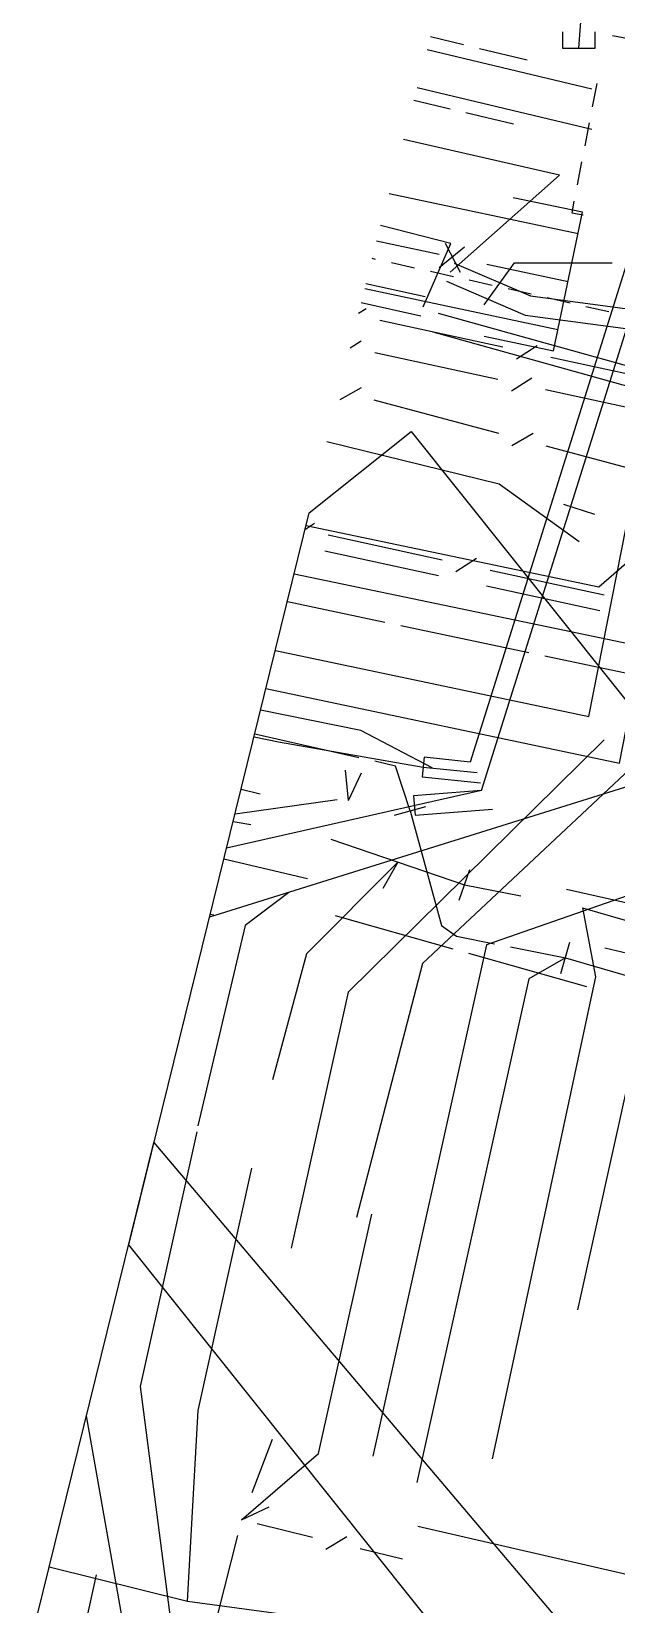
# Model space of a CAD drawing. Header units: metres. Extents: x 3206 to 3701, y 9896 to 11410.
# Drawn here: x 3337.83 to 3355.75, y 10794.45 to 10842.64 of the extents above; entities that cross this region are included whole.
import ezdxf

# ---------------------------------------------------------------- set-up
doc = ezdxf.new("R2010")
doc.units = ezdxf.units.M
for name, color, linetype in [('BUILDING', 7, 'Continuous'), ('CURB', 7, 'Continuous'), ('ELECTR_CABLE', 7, 'Continuous'), ('ELECTR_CABLE_COMM', 7, 'Continuous'), ('GAS', 7, 'Continuous'), ('HEAT', 7, 'Continuous'), ('SEWER', 7, 'Continuous'), ('WATER_PIPELINE', 7, 'Continuous')]:
    doc.layers.add(name, color=color, linetype=linetype)

msp = doc.modelspace()

# ---------------------------------------------------------------- linework, layer by layer
at = {"layer": 'BUILDING'}
for points in [[(3340.812, 10805.477), (3346.344, 10827.893), (3349.467, 10830.387), (3378.222, 10794.384), (3360.791, 10780.462)], [(3337.834, 10793.408), (3341.584, 10808.606), (3355.721, 10791.902), (3346.041, 10783.71)]]:
    msp.add_lwpolyline(points, close=True, dxfattribs=at)
at = {"layer": 'CURB'}
for points in [[(3348.371, 10835.663), (3348.267, 10835.686)], [(3349.563, 10835.396), (3348.859, 10835.554)], [(3350.755, 10835.13), (3350.051, 10835.287)], [(3351.947, 10834.864), (3351.243, 10835.021)], [(3353.139, 10834.598), (3352.435, 10834.755)], [(3354.329, 10834.325), (3353.626, 10834.487)], [(3355.52, 10834.052), (3354.817, 10834.213)]]:
    msp.add_lwpolyline(points, dxfattribs=at)
at = {"layer": 'ELECTR_CABLE'}
for points in [[(3350.66, 10835.27), (3354.01, 10838.247), (3349.226, 10839.336)], [(3349.834, 10834.211), (3350.678, 10836.148), (3348.526, 10836.696)], [(3350.778, 10835.546), (3353.121, 10834.542), (3358.838, 10833.775), (3368.615, 10831.24), (3379.356, 10828.44), (3384.492, 10827.086), (3388.96, 10825.373), (3393.535, 10823.881), (3397.567, 10822.191), (3401.886, 10820.714), (3406.637, 10819.144), (3410.487, 10817.794), (3413.816, 10816.694), (3417.78, 10815.334)], [(3351.701, 10834.268), (3352.626, 10835.555), (3355.617, 10835.555)], [(3349.894, 10834.511), (3348.078, 10834.918)], [(3350.542, 10834.994), (3352.959, 10833.958), (3358.722, 10833.185), (3368.465, 10830.66), (3379.204, 10827.86), (3384.308, 10826.514), (3388.76, 10824.807), (3393.325, 10823.319), (3397.353, 10821.629), (3401.694, 10820.146), (3406.443, 10818.576), (3410.293, 10817.226), (3413.624, 10816.126), (3417.586, 10814.767)], [(3349.763, 10833.925), (3347.934, 10834.336)], [(3366.644, 10829.452), (3365.308, 10829.824), (3350.296, 10834.009)], [(3366.482, 10828.874), (3365.147, 10829.246), (3350.135, 10833.432)], [(3345.884, 10826.028), (3353.86, 10824.362), (3365.746, 10821.882), (3367.065, 10823.739)], [(3348.661, 10824.538), (3345.672, 10825.169)], [(3353.07, 10823.608), (3349.151, 10824.435)], [(3357.478, 10822.678), (3353.559, 10823.505)], [(3365.746, 10821.882), (3356.185, 10810.803), (3354.555, 10803.481)], [(3347.86, 10820.397), (3344.673, 10821.122)], [(3349.43, 10818.77), (3348.98, 10820.142), (3348.347, 10820.286)], [(3358.287, 10820.203), (3343.288, 10815.511)], [(3348.948, 10818.638), (3349.912, 10818.902)], [(3344.012, 10818.443), (3344.554, 10818.345)], [(3349.43, 10818.77), (3350.39, 10815.26)], [(3347, 10817.9), (3351.1, 10816.5)], [(3346.293, 10816.689), (3343.727, 10817.29)], [(3349.05, 10817.2), (3346.261, 10814.39), (3345.215, 10810.527)], [(3349.05, 10817.2), (3348.593, 10816.385)], [(3350.938, 10816.027), (3351.262, 10816.973)], [(3351.1, 10816.5), (3352.818, 10816.167)], [(3345.713, 10816.269), (3344.382, 10815.251), (3342.927, 10809.117)], [(3343.312, 10815.607), (3343.423, 10815.586)], [(3347.131, 10815.562), (3350.739, 10814.542)], [(3354.71, 10815.8), (3355.105, 10813.681), (3351.948, 10798.919)], [(3354.71, 10815.8), (3359.02, 10814.55), (3363.61, 10813.18), (3367.19, 10812.55), (3370.68, 10811.91), (3378.6, 10809.78), (3384.89, 10808.01), (3390.59, 10806.41), (3396.26, 10805.02), (3400.62, 10804.07), (3403.9, 10803.48), (3407.1, 10802.99)], [(3350.39, 10815.26), (3350.857, 10814.927), (3352.011, 10814.697)], [(3352.501, 10814.599), (3354.187, 10814.263)], [(3354.048, 10813.783), (3354.326, 10814.743)], [(3359.214, 10813.664), (3355.394, 10814.558)], [(3354.187, 10814.263), (3353.069, 10813.619), (3349.635, 10798.192)], [(3351.22, 10814.406), (3354.829, 10813.386)], [(3354.187, 10814.263), (3357.068, 10813.432), (3359.948, 10812.602), (3362.994, 10811.724), (3365.72, 10810.96), (3367.59, 10810.43), (3369.942, 10809.723), (3373.32, 10808.64), (3377.2, 10807.43), (3383.53, 10805.41), (3386.41, 10804.59), (3388.45, 10804), (3391.4, 10803.43), (3394.36, 10802.86), (3397.18, 10802.31)], [(3377.829, 10794.987), (3362.926, 10793.79), (3349.663, 10796.841)], [(3346.351, 10774.083), (3337.961, 10786.869), (3339.827, 10795.364)]]:
    msp.add_lwpolyline(points, dxfattribs=at)
at = {"layer": 'ELECTR_CABLE_COMM'}
for points in [[(3347.854, 10834.013), (3348.082, 10834.16)], [(3348.5, 10833.798), (3352.276, 10832.982)], [(3347.593, 10832.952), (3347.93, 10833.17)], [(3348.348, 10832.808), (3352.114, 10831.993)], [(3352.694, 10832.62), (3353.324, 10833.026)], [(3353.742, 10832.664), (3357.517, 10831.848)], [(3352.532, 10831.632), (3353.162, 10832.038)], [(3347.931, 10831.732), (3347.282, 10831.357)], [(3352.148, 10830.331), (3348.331, 10831.351)], [(3353.58, 10831.676), (3357.346, 10830.861)], [(3353.197, 10830.325), (3352.549, 10829.949)], [(3357.415, 10828.924), (3353.598, 10829.944)], [(3346.223, 10827.401), (3346.505, 10827.583)], [(3346.923, 10827.221), (3350.415, 10826.463)], [(3346.824, 10826.731), (3350.302, 10825.976)], [(3350.833, 10826.101), (3351.464, 10826.506)], [(3351.881, 10826.144), (3355.373, 10825.386)], [(3351.768, 10825.657), (3355.247, 10824.902)], [(3344.264, 10797.051), (3346.622, 10799.076), (3348.256, 10806.414)], [(3345.21, 10799.506), (3344.581, 10797.873)], [(3344.264, 10797.051), (3345.11, 10797.448)], [(3344.742, 10796.935), (3346.443, 10796.521)], [(3344.143, 10796.569), (3343.533, 10794.145)], [(3346.851, 10796.149), (3347.492, 10796.539)], [(3347.9, 10796.166), (3349.197, 10795.851)]]:
    msp.add_lwpolyline(points, dxfattribs=at)
at = {"layer": 'GAS'}
for points in [[(3342.371, 10791.935), (3341.172, 10801.138), (3342.909, 10808.94)], [(3340.894, 10792.435), (3339.518, 10800.235)]]:
    msp.add_lwpolyline(points, dxfattribs=at)
at = {"layer": 'HEAT'}
for points in [[(3348.786, 10837.678), (3354.578, 10836.453)], [(3351.702, 10833.307), (3353.824, 10832.863), (3354.712, 10837.108), (3352.59, 10837.552)], [(3348.402, 10836.226), (3350.316, 10835.821)], [(3350.507, 10836.163), (3350.96, 10835.271)], [(3351.094, 10836.041), (3350.324, 10835.403)], [(3351.784, 10835.511), (3354.268, 10834.985)], [(3348.041, 10834.769), (3353.958, 10833.518)], [(3356.519, 10826.759), (3355.213, 10825.624), (3346.246, 10827.497)], [(3345.304, 10823.678), (3354.901, 10821.657), (3356.046, 10827.459), (3362.885, 10826.169), (3361.35, 10818.217)], [(3345.016, 10822.512), (3355.843, 10820.233), (3356.992, 10826.059), (3361.479, 10825.213), (3359.948, 10817.289)], [(3362.182, 10825.691), (3349.808, 10814.089), (3347.79, 10806.312)], [(3355.372, 10820.945), (3347.532, 10813.218), (3345.786, 10805.376)], [(3360.649, 10817.753), (3351.774, 10814.661), (3348.286, 10798.995)], [(3371.541, 10814.561), (3365.479, 10813.826), (3354.226, 10816.358)]]:
    msp.add_lwpolyline(points, dxfattribs=at)
at = {"layer": 'SEWER'}
for points in [[(3342.617, 10794.556), (3342.936, 10800.403), (3344.588, 10807.825)], [(3338.376, 10795.608), (3342.617, 10794.556)], [(3342.617, 10794.556), (3349.184, 10793.673)]]:
    msp.add_lwpolyline(points, dxfattribs=at)
at = {"layer": 'WATER_PIPELINE'}
for points in [[(3354.602, 10842.134), (3355.172, 10849.71)], [(3351.071, 10842.234), (3350.059, 10842.476)], [(3354.102, 10842.634), (3354.102, 10842.134), (3355.102, 10842.134), (3355.102, 10842.634)], [(3356.338, 10842.375), (3355.629, 10842.513)], [(3349.956, 10842.089), (3354.997, 10840.884)], [(3353.016, 10841.768), (3351.557, 10842.117)], [(3355.149, 10841.049), (3355.011, 10840.34)], [(3349.546, 10840.542), (3350.656, 10840.277)], [(3349.648, 10840.929), (3354.997, 10839.65)], [(3351.142, 10840.161), (3352.601, 10839.812)], [(3354.916, 10839.849), (3354.778, 10839.141)], [(3354.683, 10838.65), (3354.545, 10837.941)], [(3354.45, 10837.45), (3354.38, 10837.09), (3354.729, 10837.022)], [(3351.622, 10819.392), (3357.011, 10836.546), (3356.439, 10836.725), (3351.267, 10820.264)], [(3354.613, 10827.01), (3352.159, 10828.772), (3346.883, 10830.078)], [(3355.093, 10827.849), (3354.144, 10828.157)], [(3350.11, 10820.081), (3347.918, 10821.234), (3344.853, 10821.852)], [(3344.652, 10821.036), (3345.395, 10820.882)], [(3345.395, 10820.882), (3349.83, 10820.11), (3351.48, 10819.94)], [(3351.267, 10820.264), (3349.861, 10820.408), (3349.799, 10819.812), (3351.586, 10819.628)], [(3347.544, 10819.084), (3347.451, 10820.013)], [(3347.544, 10819.084), (3347.944, 10819.928)], [(3351.622, 10819.392), (3343.81, 10817.626)], [(3344.257, 10819.437), (3344.84, 10819.29)], [(3351.622, 10819.392), (3349.537, 10819.229), (3349.583, 10818.631), (3351.953, 10818.817)], [(3347.2, 10819.11), (3344.068, 10818.669)]]:
    msp.add_lwpolyline(points, dxfattribs=at)

doc.saveas('drawing.dxf')
